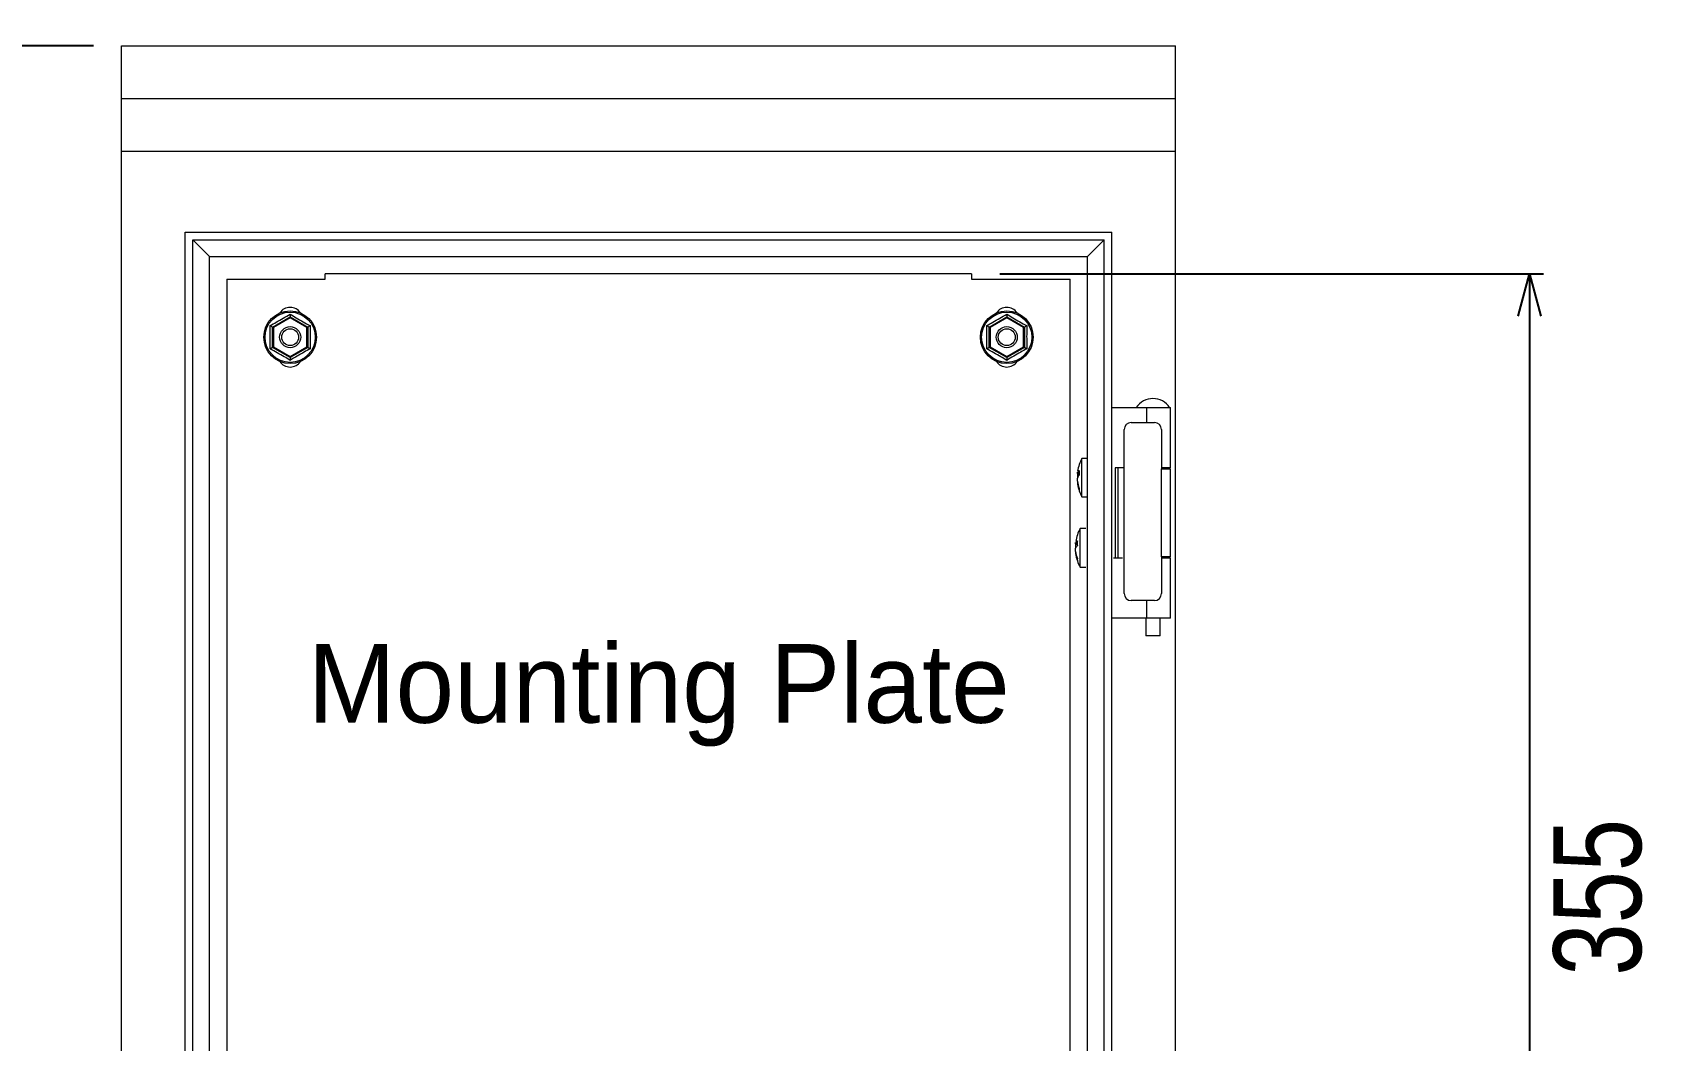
# Model space of a CAD drawing. Header units: millimetres. Extents: x 2056 to 4627, y 1370 to 3195.
# Drawn here: x 3331.8 to 3793.8, y 2579.4 to 2866.5 of the extents above; entities that cross this region are included whole.
import ezdxf

# ---------------------------------------------------------------- set-up
doc = ezdxf.new("R2010")
doc.units = ezdxf.units.MM
doc.layers.add('BUSBAR', color=3, linetype='Continuous')
doc.layers.add('GR1-1', color=3, linetype='Continuous')
doc.styles.add('ISOCP', font='angsau.ttf', dxfattribs={"height": 40})
doc.styles.add('TAMCO', font='cordia.shx', dxfattribs={"width": 0.8, "height": 25})
doc.dimstyles.new('TAMCO', dxfattribs={"dimtxt": 25, "dimasz": 12, "dimexe": 4, "dimexo": 8, "dimgap": 7, "dimtad": 2, "dimdec": 1, "dimdsep": 46, "dimtxsty": 'TAMCO', "dimblk": 'OPEN30', "dimcen": 2.5, "dimclrd": 4, "dimclre": 4, "dimclrt": 3, "dimadec": 0, "dimazin": 0, "dimtfac": 1, "dimtdec": 1, "dimtmove": 0, "dimatfit": 3, "dimldrblk": 'OPEN30', "dimfxl": 1, "dimarcsym": 0})

# ---------------------------------------------------------------- blocks, each defined once
blk = doc.blocks.new('_Open30')
at = {"color": 0, "linetype": 'ByBlock', "lineweight": -2}
for p, q in [((-1, 0.268), (0, 0)), ((0, 0), (-1, -0.268)), ((0, 0), (-1, 0))]:
    blk.add_line(p, q, dxfattribs=at)
blk = doc.blocks.new('*D40')
at = {"color": 4, "linetype": 'ByBlock', "lineweight": -2}
for p, q in [((3607.14, 2797.74), (3761.92, 2797.74)), ((3757.92, 2785.74), (3757.92, 2454.74)), ((3607.14, 2442.74), (3761.92, 2442.74))]:
    blk.add_line(p, q, dxfattribs=at)
at = {"layer": 'DEFPOINTS', "color": 0, "linetype": 'ByBlock'}
for p in [(3599.14, 2797.74), (3599.14, 2442.74), (3757.92, 2442.74)]:
    blk.add_point(p, dxfattribs=at)
at = {"color": 4, "linetype": 'ByBlock', "lineweight": -2, "xscale": 12, "yscale": 12, "zscale": 12}
for p, rotation in [((3757.92, 2797.74), 90), ((3757.92, 2442.74), 270)]:
    blk.add_blockref('_Open30', p, dxfattribs=dict(at, rotation=rotation))
at = {"color": 3, "linetype": 'ByBlock', "lineweight": 9, "insert": (3777.42, 2620.24), "char_height": 25, "attachment_point": 5, "rotation": 90, "style": 'TAMCO'}
blk.add_mtext('355', dxfattribs=at)
blk = doc.blocks.new('*D45')
at = {"layer": 'BUSBAR', "color": 4, "lineweight": -2}
for p, q in [((3349.14, 2862.74), (3248.11, 2862.74)), ((3252.11, 2424.74), (3252.11, 2850.74)), ((3349.14, 2412.74), (3248.11, 2412.74))]:
    blk.add_line(p, q, dxfattribs=at)
at = {"layer": 'DEFPOINTS', "color": 0}
for p in [(3252.11, 2862.74), (3357.14, 2862.74), (3357.14, 2412.74)]:
    blk.add_point(p, dxfattribs=at)
at = {"layer": 'BUSBAR', "color": 4, "lineweight": -2, "xscale": 12, "yscale": 12, "zscale": 12}
for p, rotation in [((3252.11, 2862.74), 90), ((3252.11, 2412.74), 270)]:
    blk.add_blockref('_Open30', p, dxfattribs=dict(at, rotation=rotation))
at = {"layer": 'BUSBAR', "color": 3, "lineweight": 9, "insert": (3232.61, 2637.74), "char_height": 25, "attachment_point": 5, "rotation": 90, "style": 'TAMCO'}
blk.add_mtext('450', dxfattribs=at)
blk = doc.blocks.new('*D47')
at = {"color": 4, "lineweight": -2}
for p, q in [((3357.14, 2870.74), (3357.14, 2922.56)), ((3657.14, 2870.74), (3657.14, 2922.56)), ((3369.14, 2918.56), (3645.14, 2918.56))]:
    blk.add_line(p, q, dxfattribs=at)
at = {"layer": 'DEFPOINTS', "color": 0}
for p in [(3657.14, 2918.56), (3357.14, 2862.74), (3657.14, 2862.74)]:
    blk.add_point(p, dxfattribs=at)
at = {"color": 4, "lineweight": -2, "xscale": 12, "yscale": 12, "zscale": 12, "rotation": 180}
blk.add_blockref('_Open30', (3357.14, 2918.56), dxfattribs=at)
at = {"color": 4, "lineweight": -2, "xscale": 12, "yscale": 12, "zscale": 12}
blk.add_blockref('_Open30', (3657.14, 2918.56), dxfattribs=at)
at = {"color": 3, "insert": (3507.14, 2938.06), "char_height": 25, "attachment_point": 5, "style": 'TAMCO'}
blk.add_mtext('300', dxfattribs=at)

msp = doc.modelspace()

# ---------------------------------------------------------------- linework, layer by layer
at = {"color": 7, "linetype": 'Continuous', "lineweight": 9}
for p, q in [((3357.14, 2862.74), (3657.14, 2862.74)), ((3357.14, 2412.74), (3357.14, 2862.74)), ((3657.14, 2412.74), (3657.14, 2862.74)), ((3357.14, 2847.72), (3657.14, 2847.72)), ((3357.14, 2832.72), (3657.14, 2832.72)), ((3375.27, 2809.61), (3639.02, 2809.61)), ((3375.27, 2430.87), (3375.27, 2809.61)), ((3639.02, 2430.87), (3639.02, 2809.61)), ((3377.39, 2432.99), (3377.39, 2807.49)), ((3382.14, 2802.74), (3377.39, 2807.49)), ((3377.39, 2807.49), (3636.89, 2807.49)), ((3636.89, 2807.49), (3632.14, 2802.74)), ((3636.89, 2432.99), (3636.89, 2807.49)), ((3382.14, 2437.74), (3382.14, 2802.74)), ((3382.14, 2802.74), (3632.14, 2802.74)), ((3632.14, 2437.74), (3632.14, 2802.74)), ((3387.14, 2796.24), (3387.14, 2444.24)), ((3387.14, 2796.24), (3415.14, 2796.24)), ((3415.14, 2796.24), (3415.14, 2797.74)), ((3599.14, 2797.74), (3415.14, 2797.74)), ((3599.14, 2797.74), (3599.14, 2796.24)), ((3599.14, 2796.24), (3627.14, 2796.24)), ((3627.14, 2444.24), (3627.14, 2796.24)), ((3400.14, 2782.63), (3405.14, 2785.51)), ((3400.39, 2782.48), (3400.14, 2782.63)), ((3400.14, 2776.85), (3400.14, 2782.63)), ((3405.14, 2785.23), (3400.39, 2782.48)), ((3400.39, 2782.48), (3400.39, 2777)), ((3405.14, 2785.23), (3405.14, 2785.51)), ((3405.14, 2785.51), (3410.14, 2782.63)), ((3409.89, 2782.48), (3405.14, 2785.23)), ((3410.14, 2782.63), (3409.89, 2782.48)), ((3409.89, 2777), (3409.89, 2782.48)), ((3410.14, 2782.63), (3410.14, 2776.85)), ((3604.14, 2782.63), (3609.14, 2785.51)), ((3604.39, 2782.48), (3604.14, 2782.63)), ((3604.14, 2776.85), (3604.14, 2782.63)), ((3609.14, 2785.23), (3604.39, 2782.48)), ((3604.39, 2782.48), (3604.39, 2777)), ((3609.14, 2785.23), (3609.14, 2785.51)), ((3609.14, 2785.51), (3614.14, 2782.63)), ((3613.89, 2782.48), (3609.14, 2785.23)), ((3614.14, 2782.63), (3613.89, 2782.48)), ((3613.89, 2777), (3613.89, 2782.48)), ((3614.14, 2782.63), (3614.14, 2776.85)), ((3400.39, 2777), (3400.14, 2776.85)), ((3400.39, 2777), (3405.14, 2774.26)), ((3405.14, 2774.26), (3409.89, 2777)), ((3410.14, 2776.85), (3409.89, 2777)), ((3604.39, 2777), (3604.14, 2776.85)), ((3604.39, 2777), (3609.14, 2774.26)), ((3609.14, 2774.26), (3613.89, 2777)), ((3614.14, 2776.85), (3613.89, 2777)), ((3405.14, 2773.97), (3400.14, 2776.85)), ((3410.14, 2776.85), (3405.14, 2773.97)), ((3405.14, 2773.97), (3405.14, 2774.26)), ((3609.14, 2773.97), (3604.14, 2776.85)), ((3614.14, 2776.85), (3609.14, 2773.97)), ((3609.14, 2773.97), (3609.14, 2774.26)), ((3639.02, 2759.74), (3649.05, 2759.74)), ((3649.05, 2759.74), (3655.76, 2759.74)), ((3649.05, 2755.44), (3649.05, 2759.74)), ((3644.56, 2755.44), (3651.16, 2755.44)), ((3642.56, 2706.74), (3642.56, 2753.44)), ((3653.16, 2753.44), (3653.16, 2742.24)), ((3630.52, 2734.24), (3630.52, 2745.24)), ((3629.25, 2740.93), (3629.25, 2741.31)), ((3629.27, 2740.94), (3629.25, 2740.77)), ((3629.25, 2740.77), (3629.25, 2739.86)), ((3642.56, 2742.54), (3640.03, 2742.54)), ((3640.03, 2742.54), (3640.03, 2716.94)), ((3640.72, 2742.54), (3640.72, 2716.94)), ((3655.76, 2742.54), (3653.16, 2742.54)), ((3653.16, 2742.24), (3655.66, 2742.24)), ((3653.16, 2717.24), (3653.16, 2742.24)), ((3655.66, 2742.24), (3655.66, 2717.24)), ((3629.25, 2738.71), (3629.25, 2739.62)), ((3629.25, 2738.55), (3629.25, 2738.17)), ((3630.02, 2714.24), (3630.02, 2725.24)), ((3628.75, 2720.93), (3628.75, 2721.31)), ((3628.77, 2720.94), (3628.75, 2720.77)), ((3628.75, 2720.77), (3628.75, 2719.86)), ((3628.75, 2718.71), (3628.75, 2719.62)), ((3628.75, 2718.55), (3628.75, 2718.17)), ((3639.53, 2716.94), (3642.06, 2716.94)), ((3655.66, 2717.24), (3653.16, 2717.24)), ((3653.16, 2717.24), (3653.16, 2706.74)), ((3653.16, 2716.94), (3655.76, 2716.94)), ((3651.16, 2704.74), (3644.56, 2704.74)), ((3649.05, 2699.74), (3649.05, 2704.74)), ((3649.05, 2699.74), (3639.02, 2699.74)), ((3655.76, 2699.74), (3649.05, 2699.74)), ((3650.76, 2694.74), (3648.76, 2694.74)), ((3652.76, 2694.74), (3650.76, 2694.74))]:
    msp.add_line(p, q, dxfattribs=at)
at = {"color": 7, "linetype": 'Continuous', "lineweight": 9, "flags": 128}
for points in [[(3629.25, 2739.86), (3629.29, 2739.75), (3629.29, 2739.74)], [(3628.75, 2719.86), (3628.79, 2719.75), (3628.79, 2719.74)]]:
    msp.add_lwpolyline(points, dxfattribs=at)
at = {"color": 7, "linetype": 'Continuous', "lineweight": 9}
for centre, radius in [((3405.14, 2779.74), 7.5), ((3405.14, 2779.74), 7.16), ((3609.14, 2779.74), 7.5), ((3609.14, 2779.74), 7.16), ((3405.14, 2779.74), 3), ((3405.14, 2779.74), 2.41), ((3609.14, 2779.74), 3), ((3609.14, 2779.74), 2.41)]:
    msp.add_circle(centre, radius, dxfattribs=at)
for centre, radius, start, end in [((3405.14, 2784.74), 3.5, 32.8783, 147.1217), ((3609.14, 2784.74), 3.5, 32.8783, 147.1217), ((3405.14, 2774.74), 3.5, 212.8783, 327.1217), ((3609.14, 2774.74), 3.5, 212.8783, 327.1217), ((3650.76, 2756.48), 5.76, 34.4829, 145.5171), ((3644.56, 2753.44), 2, 90, 180), ((3651.16, 2753.44), 2, 0, 90), ((3640.84, 2739.74), 11.7, 151.9602, 170.8557), ((3631.58, 2740.15), 2.46, 138.6061, 161.3017), ((3631.58, 2738.83), 2.46, 138.6064, 161.3014), ((3640.76, 2741.12), 11.04, 176.5934, 183.4066), ((3639.26, 2740.03), 10.1, 187.5108, 199.3701), ((3639.26, 2739.49), 10.1, 187.5108, 199.37), ((3640.84, 2739.74), 11.7, 189.1443, 208.0398), ((3631.61, 2736.41), 1.89, 171.7653, 188.2347), ((3631.08, 2720.15), 2.46, 138.6056, 161.3021), ((3640.34, 2719.74), 11.7, 151.9602, 170.8557), ((3640.26, 2721.12), 11.04, 176.5934, 183.4066), ((3631.08, 2718.83), 2.46, 138.6056, 161.3021), ((3638.76, 2720.03), 10.1, 187.511, 199.37), ((3638.76, 2719.49), 10.1, 187.5109, 199.3701), ((3640.34, 2719.74), 11.7, 189.1443, 208.0398), ((3631.11, 2716.41), 1.89, 171.765, 188.235), ((3644.56, 2706.74), 2, 180, 270), ((3651.16, 2706.74), 2, 270, 0)]:
    msp.add_arc(centre, radius, start, end, dxfattribs=at)
for points, knots in [([(3399.44, 2783.03), (3400.02, 2783.35), (3401.25, 2784.03), (3403.18, 2785.14), (3404.48, 2785.93), (3405.14, 2786.33)], [0, 0, 0, 0, 0.302131, 0.647328, 1, 1, 1, 1]), ([(3405.14, 2786.33), (3405.14, 2786.32), (3405.14, 2786.21), (3405.14, 2785.98), (3405.14, 2785.73), (3405.14, 2785.55), (3405.14, 2785.53), (3405.14, 2785.51)], [0, 0, 0, 0, 0.004705, 0.271149, 0.530769, 0.764908, 1, 1, 1, 1]), ([(3405.14, 2786.33), (3405.71, 2785.98), (3406.91, 2785.25), (3408.84, 2784.14), (3410.17, 2783.4), (3410.85, 2783.03)], [0, 0, 0, 0, 0.302131, 0.647328, 1, 1, 1, 1]), ([(3603.44, 2783.03), (3604.02, 2783.35), (3605.25, 2784.03), (3607.18, 2785.14), (3608.48, 2785.93), (3609.14, 2786.33)], [0, 0, 0, 0, 0.302131, 0.647329, 1, 1, 1, 1]), ([(3609.14, 2786.33), (3609.14, 2786.32), (3609.14, 2786.21), (3609.14, 2785.98), (3609.14, 2785.73), (3609.14, 2785.55), (3609.14, 2785.53), (3609.14, 2785.51)], [0, 0, 0, 0, 0.004705, 0.271149, 0.530769, 0.764908, 1, 1, 1, 1]), ([(3609.14, 2786.33), (3609.71, 2785.98), (3610.91, 2785.25), (3612.84, 2784.14), (3614.17, 2783.4), (3614.85, 2783.03)], [0, 0, 0, 0, 0.302131, 0.647328, 1, 1, 1, 1]), ([(3399.44, 2783.03), (3399.44, 2783.03), (3399.54, 2782.97), (3399.74, 2782.86), (3399.96, 2782.73), (3400.11, 2782.65), (3400.13, 2782.63), (3400.14, 2782.63)], [0, 0, 0, 0, 0.004709, 0.27115, 0.530773, 0.764909, 1, 1, 1, 1]), ([(3399.44, 2776.45), (3399.45, 2777.11), (3399.48, 2778.52), (3399.49, 2780.74), (3399.46, 2782.26), (3399.44, 2783.03)], [0, 0, 0, 0, 0.302131, 0.647329, 1, 1, 1, 1]), ([(3410.14, 2782.63), (3410.15, 2782.63), (3410.17, 2782.65), (3410.33, 2782.73), (3410.55, 2782.86), (3410.74, 2782.97), (3410.84, 2783.03), (3410.85, 2783.03)], [0, 0, 0, 0, 0.235091, 0.469227, 0.72885, 0.995291, 1, 1, 1, 1]), ([(3410.85, 2783.03), (3410.83, 2782.37), (3410.8, 2780.96), (3410.8, 2778.74), (3410.83, 2777.22), (3410.85, 2776.45)], [0, 0, 0, 0, 0.302131, 0.647327, 1, 1, 1, 1]), ([(3603.44, 2783.03), (3603.44, 2783.03), (3603.54, 2782.97), (3603.74, 2782.86), (3603.96, 2782.73), (3604.11, 2782.65), (3604.13, 2782.63), (3604.14, 2782.63)], [0, 0, 0, 0, 0.004705, 0.27115, 0.530774, 0.764909, 1, 1, 1, 1]), ([(3603.44, 2776.45), (3603.45, 2777.11), (3603.48, 2778.52), (3603.49, 2780.74), (3603.46, 2782.26), (3603.44, 2783.03)], [0, 0, 0, 0, 0.302131, 0.647329, 1, 1, 1, 1]), ([(3614.14, 2782.63), (3614.15, 2782.63), (3614.17, 2782.65), (3614.33, 2782.73), (3614.55, 2782.86), (3614.74, 2782.97), (3614.84, 2783.03), (3614.85, 2783.03)], [0, 0, 0, 0, 0.235091, 0.469226, 0.72885, 0.995295, 1, 1, 1, 1]), ([(3614.85, 2783.03), (3614.83, 2782.37), (3614.8, 2780.96), (3614.8, 2778.74), (3614.83, 2777.22), (3614.85, 2776.45)], [0, 0, 0, 0, 0.302131, 0.647327, 1, 1, 1, 1]), ([(3399.44, 2776.45), (3399.44, 2776.45), (3399.54, 2776.51), (3399.74, 2776.62), (3399.96, 2776.75), (3400.11, 2776.84), (3400.13, 2776.85), (3400.14, 2776.85)], [0, 0, 0, 0, 0.004714, 0.271154, 0.530773, 0.764909, 1, 1, 1, 1]), ([(3405.14, 2773.15), (3404.58, 2773.5), (3403.37, 2774.23), (3401.45, 2775.34), (3400.11, 2776.08), (3399.44, 2776.45)], [0, 0, 0, 0, 0.302131, 0.647328, 1, 1, 1, 1]), ([(3410.85, 2776.45), (3410.27, 2776.13), (3409.03, 2775.45), (3407.1, 2774.34), (3405.8, 2773.55), (3405.14, 2773.15)], [0, 0, 0, 0, 0.302131, 0.647329, 1, 1, 1, 1]), ([(3405.14, 2773.97), (3405.14, 2773.95), (3405.14, 2773.93), (3405.14, 2773.75), (3405.14, 2773.5), (3405.14, 2773.27), (3405.14, 2773.16), (3405.14, 2773.15)], [0, 0, 0, 0, 0.235092, 0.469231, 0.728851, 0.995295, 1, 1, 1, 1]), ([(3410.14, 2776.85), (3410.15, 2776.85), (3410.17, 2776.84), (3410.33, 2776.75), (3410.55, 2776.62), (3410.74, 2776.51), (3410.84, 2776.45), (3410.85, 2776.45)], [0, 0, 0, 0, 0.235091, 0.469227, 0.728846, 0.995286, 1, 1, 1, 1]), ([(3603.44, 2776.45), (3603.44, 2776.45), (3603.54, 2776.51), (3603.74, 2776.62), (3603.96, 2776.75), (3604.11, 2776.84), (3604.13, 2776.85), (3604.14, 2776.85)], [0, 0, 0, 0, 0.00471, 0.271155, 0.530774, 0.764909, 1, 1, 1, 1]), ([(3609.14, 2773.15), (3608.58, 2773.5), (3607.37, 2774.23), (3605.45, 2775.34), (3604.11, 2776.08), (3603.44, 2776.45)], [0, 0, 0, 0, 0.302131, 0.647328, 1, 1, 1, 1]), ([(3614.85, 2776.45), (3614.27, 2776.13), (3613.03, 2775.45), (3611.1, 2774.34), (3609.8, 2773.55), (3609.14, 2773.15)], [0, 0, 0, 0, 0.30213, 0.647329, 1, 1, 1, 1]), ([(3609.14, 2773.97), (3609.14, 2773.95), (3609.14, 2773.93), (3609.14, 2773.75), (3609.14, 2773.5), (3609.14, 2773.27), (3609.14, 2773.16), (3609.14, 2773.15)], [0, 0, 0, 0, 0.235092, 0.469231, 0.728851, 0.995295, 1, 1, 1, 1]), ([(3614.14, 2776.85), (3614.15, 2776.85), (3614.17, 2776.84), (3614.33, 2776.75), (3614.55, 2776.62), (3614.74, 2776.51), (3614.84, 2776.45), (3614.85, 2776.45)], [0, 0, 0, 0, 0.235091, 0.469226, 0.728845, 0.99529, 1, 1, 1, 1]), ([(3629.25, 2740.77), (3629.41, 2740.76), (3629.61, 2740.75), (3629.81, 2740.73), (3629.84, 2740.73)], [0, 0, 0, 0, 0.840043, 1, 1, 1, 1]), ([(3628.75, 2720.77), (3628.91, 2720.76), (3629.11, 2720.75), (3629.31, 2720.73), (3629.34, 2720.73)], [0, 0, 0, 0, 0.840042, 1, 1, 1, 1])]:
    msp.add_open_spline(points, degree=3, knots=knots, dxfattribs=at)
for points in [[(3655.76, 2742.54), (3655.76, 2759.74)], [(3632.14, 2745.24), (3630.52, 2745.24)], [(3629.25, 2740.93), (3629.73, 2740.92)], [(3630.52, 2734.24), (3632.14, 2734.24)], [(3631.64, 2725.24), (3630.02, 2725.24)], [(3628.75, 2720.93), (3629.23, 2720.92)], [(3655.76, 2699.74), (3655.76, 2716.94)], [(3630.02, 2714.24), (3631.64, 2714.24)], [(3648.76, 2699.74), (3648.76, 2694.74)], [(3652.76, 2694.74), (3652.76, 2699.74)]]:
    msp.add_open_spline(points, degree=1, dxfattribs=at)

# ---------------------------------------------------------------- texts
at = {"layer": 'GR1-1', "color": 3, "lineweight": 9, "insert": (3410.18, 2692.34), "char_height": 22.4, "attachment_point": 1, "style": 'ISOCP'}
msp.add_mtext('Mounting Plate', dxfattribs=at)

# ---------------------------------------------------------------- dimensions: what is measured, and where the dimension line sits
at = {"color": 3}
dim = msp.add_linear_dim(base=(3657.14, 2918.56), p1=(3357.14, 2862.74), p2=(3657.14, 2862.74), dimstyle='TAMCO', override={"dimfxl": 0.3, "dimarcsym": 1}, dxfattribs=at)
dim.commit()
dim.dimension.update_dxf_attribs({"geometry": '*D47', "text_midpoint": (3507.14, 2938.06)})
at = {"color": 0, "linetype": 'ByBlock', "lineweight": 9}
dim = msp.add_linear_dim(base=(3757.92, 2442.74), p1=(3599.14, 2797.74), p2=(3599.14, 2442.74), angle=90, dimstyle='TAMCO', dxfattribs=at)
dim.commit()
dim.dimension.update_dxf_attribs({"geometry": '*D40', "text_midpoint": (3777.42, 2620.24)})
at = {"layer": 'BUSBAR', "color": 2, "lineweight": 9}
dim = msp.add_linear_dim(base=(3252.11, 2862.74), p1=(3357.14, 2412.74), p2=(3357.14, 2862.74), angle=90, dimstyle='TAMCO', override={"dimarcsym": 1}, dxfattribs=at)
dim.commit()
dim.dimension.update_dxf_attribs({"geometry": '*D45', "text_midpoint": (3232.61, 2637.74)})

doc.saveas('drawing.dxf')
